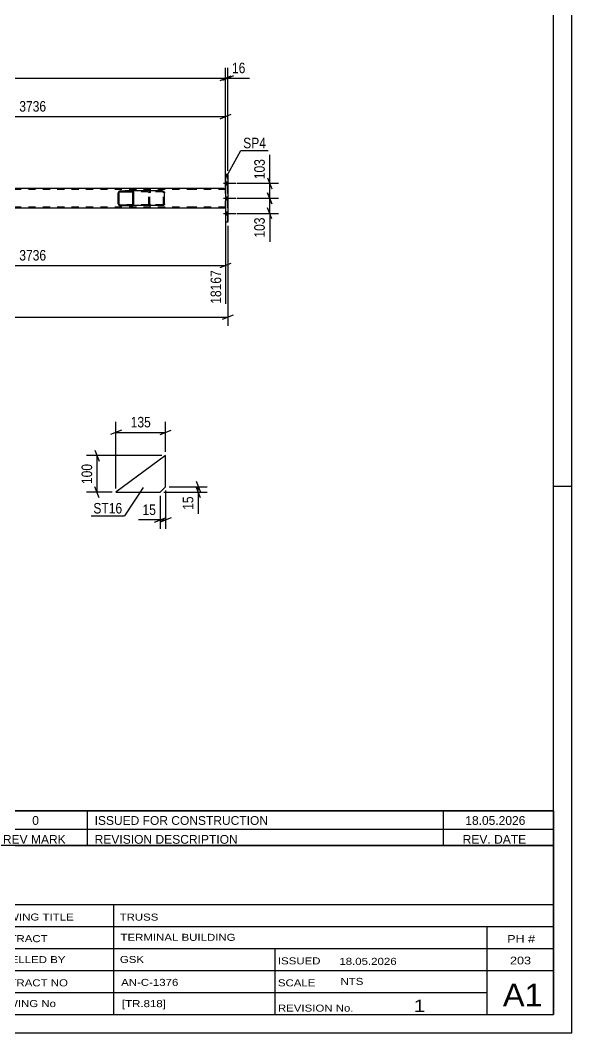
# Model space of a CAD drawing. Header units: millimetres. Extents: x 0 to 841, y 0 to 594.
# Drawn here: x 690.7 to 841, y 0 to 276.1 of the extents above; entities that cross this region are included whole.
import ezdxf

# ---------------------------------------------------------------- set-up
doc = ezdxf.new("R2010")
doc.units = ezdxf.units.MM
doc.linetypes.add('DXK_LINE_DOT2', pattern=[3.9198, 1.9599, -1.9599])
doc.styles.add('Arial Narrow', font='ARIALN.TTF', dxfattribs={"height": 0.2})

# ---------------------------------------------------------------- blocks, each defined once
blk = doc.blocks.new('Unknown-283133386-1135')
at = {"color": 5, "linetype": 'Continuous'}
for p, q in [((841, 0), (841, 594)), ((836, 5), (836, 589)), ((841, 149), (836, 149)), ((5, 5), (836, 5)), ((0, 0), (841, 0))]:
    blk.add_line(p, q, dxfattribs=at)
blk = doc.blocks.new('Part-283133386-2748 - 2736')
at = {"linetype": 'Continuous'}
h = blk.add_hatch(dxfattribs=at)
h.set_pattern_fill('', scale=0.7, style=0, pattern_type=0)
h.set_pattern_definition([(45, (721.661, 229.2702), (-1.57154, 1.57154), [])])
h.paths.add_polyline_path([(721.7, 229.09), (721.66, 229.27), (721.55, 229.43), (721.38, 229.53), (721.19, 229.57), (717.95, 229.57), (717.76, 229.53), (717.59, 229.43), (717.48, 229.27), (717.44, 229.09), (717.44, 226.05), (717.48, 225.86), (717.59, 225.71), (717.76, 225.6), (717.95, 225.57), (721.19, 225.57), (721.38, 225.6), (721.55, 225.71), (721.66, 225.86), (721.7, 226.05)])
h.paths.add_polyline_path([(721.42, 225.95), (721.37, 225.88), (721.29, 225.82), (721.19, 225.81), (717.95, 225.81), (717.86, 225.82), (717.77, 225.88), (717.72, 225.95), (717.7, 226.05), (717.7, 229.09), (717.72, 229.18), (717.77, 229.26), (717.86, 229.31), (717.95, 229.33), (721.19, 229.33), (721.29, 229.31), (721.37, 229.26), (721.42, 229.18), (721.44, 229.09), (721.44, 226.05)])
at = {"color": 2, "linetype": 'Continuous'}
for p, q in [((717.48, 229.27), (717.44, 229.09)), ((717.72, 229.18), (717.77, 229.26)), ((717.95, 229.57), (717.76, 229.53)), ((717.77, 229.26), (717.86, 229.31)), ((717.86, 229.31), (717.95, 229.33)), ((717.95, 229.57), (721.19, 229.57)), ((717.95, 229.33), (721.19, 229.33)), ((729.54, 229.57), (721.19, 229.57)), ((721.38, 229.53), (721.19, 229.57)), ((721.19, 229.33), (721.29, 229.31)), ((721.29, 229.31), (721.37, 229.26)), ((721.37, 229.26), (721.42, 229.18)), ((721.7, 229.09), (721.66, 229.27)), ((729.54, 229.57), (729.73, 229.53)), ((730.01, 229.27), (730.05, 229.09)), ((717.44, 226.05), (717.44, 229.09)), ((717.7, 229.09), (717.72, 229.18)), ((717.7, 226.05), (717.7, 229.09)), ((721.42, 229.18), (721.44, 229.09)), ((721.44, 226.05), (721.44, 229.09)), ((721.7, 226.05), (721.7, 229.09)), ((730.05, 226.05), (730.05, 229.09)), ((717.44, 226.05), (717.48, 225.86)), ((717.72, 225.95), (717.7, 226.05)), ((717.77, 225.88), (717.72, 225.95)), ((717.76, 225.6), (717.95, 225.57)), ((717.86, 225.82), (717.77, 225.88)), ((717.95, 225.81), (717.86, 225.82)), ((717.95, 225.81), (721.19, 225.81)), ((717.95, 225.57), (721.19, 225.57)), ((721.29, 225.82), (721.19, 225.81)), ((721.19, 225.57), (721.38, 225.6)), ((729.54, 225.57), (721.19, 225.57)), ((721.37, 225.88), (721.29, 225.82)), ((721.42, 225.95), (721.37, 225.88)), ((721.44, 226.05), (721.42, 225.95)), ((721.66, 225.86), (721.7, 226.05)), ((729.73, 225.6), (729.54, 225.57)), ((730.05, 226.05), (730.01, 225.86))]:
    blk.add_line(p, q, dxfattribs=at)
at = {"color": 7, "linetype": 'DXK_LINE_DOT2'}
for p, q in [((721.19, 229.57), (717.95, 229.57)), ((729.54, 229.33), (717.95, 229.33)), ((725.79, 229.09), (725.83, 229.27)), ((726.12, 229.26), (726.07, 229.18)), ((726.11, 229.53), (726.3, 229.57)), ((726.12, 229.26), (726.15, 229.27)), ((726.15, 229.27), (726.21, 229.31)), ((726.21, 229.31), (726.3, 229.33)), ((729.64, 229.31), (729.54, 229.33)), ((729.72, 229.26), (729.64, 229.31)), ((729.77, 229.18), (729.72, 229.26)), ((725.79, 226.05), (725.79, 229.09)), ((726.07, 229.18), (726.05, 229.09)), ((726.05, 226.05), (726.05, 229.09)), ((729.79, 229.09), (729.77, 229.18)), ((729.79, 226.05), (729.79, 229.09)), ((729.54, 225.81), (717.95, 225.81)), ((721.19, 225.57), (717.95, 225.57)), ((725.83, 225.86), (725.79, 226.05)), ((726.05, 226.05), (726.07, 225.95)), ((726.07, 225.95), (726.12, 225.88)), ((726.3, 225.57), (726.11, 225.6)), ((726.12, 225.88), (726.15, 225.86)), ((726.15, 225.86), (726.21, 225.82)), ((726.21, 225.82), (726.3, 225.81)), ((729.54, 225.81), (729.64, 225.82)), ((729.64, 225.82), (729.72, 225.88)), ((729.72, 225.88), (729.77, 225.95)), ((729.77, 225.95), (729.79, 226.05))]:
    blk.add_line(p, q, dxfattribs=at)
at = {"color": 2, "linetype": 'Continuous'}
for centre, start, end in [((717.93, 229.07), 110.7583, 155.68), ((721.21, 229.07), 24.32, 69.2417), ((729.56, 229.07), 24.32, 69.2417), ((717.93, 226.07), 204.32, 249.2417), ((721.21, 226.07), 290.7583, 335.68), ((729.56, 226.07), 290.7583, 335.68)]:
    blk.add_arc(centre, 0.496, start, end, dxfattribs=at)
at = {"color": 7, "linetype": 'DXK_LINE_DOT2'}
for centre, start, end in [((726.28, 229.07), 110.7583, 155.68), ((726.28, 226.07), 204.32, 249.2417)]:
    blk.add_arc(centre, 0.496, start, end, dxfattribs=at)
blk = doc.blocks.new('Part-283133386-2776 - 2736')
at = {"color": 2, "linetype": 'Continuous'}
for p, q in [((747.31, 234.07), (746.67, 234.07)), ((746.67, 234.07), (746.67, 221.07)), ((747.31, 234.07), (747.31, 221.07)), ((747.31, 221.07), (746.67, 221.07))]:
    blk.add_line(p, q, dxfattribs=at)
at = {"color": 7, "linetype": 'DXK_LINE_DOT2'}
for p, q in [((747.31, 221.07), (747.31, 234.07)), ((746.67, 230.07), (746.67, 221.07))]:
    blk.add_line(p, q, dxfattribs=at)
blk = doc.blocks.new('Bolt-283133386-2921 - 2736')
at = {"linetype": 'Continuous'}
for points in [[(747.31, 231.23), (747.31, 232.11), (746.67, 232.11), (746.67, 231.23)], [(747.31, 231.23), (747.31, 232.11), (746.67, 232.11), (746.67, 231.23)], [(747.31, 231.23), (747.31, 232.11), (746.67, 232.11), (746.67, 231.23)], [(747.31, 227.13), (747.31, 228.01), (746.67, 228.01), (746.67, 227.13)], [(747.31, 227.13), (747.31, 228.01), (746.67, 228.01), (746.67, 227.13)], [(747.31, 223.03), (747.31, 223.91), (746.67, 223.91), (746.67, 223.03)], [(747.31, 223.03), (747.31, 223.91), (746.67, 223.91), (746.67, 223.03)], [(747.31, 223.03), (747.31, 223.91), (746.67, 223.91), (746.67, 223.03)]]:
    blk.add_hatch(color=1, dxfattribs=at).paths.add_polyline_path(points)
at = {"color": 1, "linetype": 'Continuous'}
for p, q in [((746.67, 232.11), (747.31, 232.11)), ((746.67, 232.11), (747.31, 232.11)), ((746.67, 232.11), (747.31, 232.11)), ((746.15, 231.67), (749.47, 231.67)), ((746.15, 231.67), (749.47, 231.67)), ((746.15, 231.67), (749.47, 231.67)), ((746.67, 231.23), (747.31, 231.23)), ((746.67, 231.23), (747.31, 231.23)), ((746.67, 231.23), (747.31, 231.23)), ((746.15, 227.57), (749.47, 227.57)), ((746.15, 227.57), (749.47, 227.57)), ((746.67, 228.01), (747.31, 228.01)), ((746.67, 228.01), (747.31, 228.01)), ((746.67, 227.13), (747.31, 227.13)), ((746.67, 227.13), (747.31, 227.13)), ((746.67, 223.91), (747.31, 223.91)), ((746.67, 223.91), (747.31, 223.91)), ((746.67, 223.91), (747.31, 223.91)), ((746.15, 223.47), (749.47, 223.47)), ((746.15, 223.47), (749.47, 223.47)), ((746.15, 223.47), (749.47, 223.47)), ((746.67, 223.03), (747.31, 223.03)), ((746.67, 223.03), (747.31, 223.03)), ((746.67, 223.03), (747.31, 223.03))]:
    blk.add_line(p, q, dxfattribs=at)
blk = doc.blocks.new('Part-283133386-2929 - 2736')
at = {"color": 7, "linetype": 'DXK_LINE_DOT2'}
for p, q in [((738.05, 229.97), (79.13, 229.97)), ((746.67, 229.97), (738.15, 229.97)), ((746.67, 224.93), (746.67, 230.21)), ((738.05, 225.17), (79.13, 225.17)), ((746.67, 225.17), (738.15, 225.17))]:
    blk.add_line(p, q, dxfattribs=at)
at = {"color": 2, "linetype": 'Continuous'}
for p, q in [((738.05, 230.21), (646.8, 230.21)), ((746.67, 230.21), (738.15, 230.21)), ((738.05, 224.93), (221.12, 224.93)), ((746.67, 224.93), (738.15, 224.93))]:
    blk.add_line(p, q, dxfattribs=at)
blk = doc.blocks.new('Part-283133386-2033 - 2017')
at = {"color": 2, "linetype": 'Continuous'}
for p, q in [((730.32, 157.39), (716.82, 147.39)), ((730.32, 148.89), (730.32, 157.39)), ((716.82, 147.39), (728.82, 147.39)), ((728.82, 147.39), (730.32, 148.89))]:
    blk.add_line(p, q, dxfattribs=at)
at = {"color": 7, "linetype": 'DXK_LINE_DOT2'}
for p, q in [((730.32, 148.89), (730.32, 157.39)), ((728.82, 147.39), (728.82, 147.39))]:
    blk.add_line(p, q, dxfattribs=at)
blk = doc.blocks.new('StraightDimension-283133386-3141 - 2736')
at = {"color": 7, "linetype": 'Continuous'}
for p, q in [((746.67, 235.07), (746.67, 263.2)), ((747.31, 235.07), (747.31, 263.2)), ((745.17, 259.75), (748.17, 260.95)), ((748.81, 260.95), (745.81, 259.75)), ((746.67, 260.35), (747.31, 260.35))]:
    blk.add_line(p, q, dxfattribs=at)
at = {"color": 0}
blk.add_wipeout([(752.69, 261.1), (752.69, 265.3), (747.83, 265.3), (747.83, 261.1)], dxfattribs=at)
at = {"color": 7, "linetype": 'Continuous'}
blk.add_line((747.31, 260.35), (753.22, 260.35), dxfattribs=at)
blk.add_line((747.31, 260.35), (753.22, 260.35), dxfattribs=at)
at = {"color": 3, "style": 'Arial Narrow'}
blk.add_text('16', height=2.863, dxfattribs=at).set_placement((748.43, 261.7))
blk = doc.blocks.new('StraightDimension-283133386-3043 - 2736')
at = {"color": 7, "linetype": 'Continuous'}
for p, q in [((749.71, 227.57), (761.11, 227.57)), ((758.11, 229.07), (759.31, 226.07)), ((758.71, 223.47), (758.71, 227.57)), ((759.31, 221.97), (758.11, 224.97)), ((749.71, 223.47), (761.11, 223.47))]:
    blk.add_line(p, q, dxfattribs=at)
at = {"color": 0}
blk.add_wipeout([(757.96, 222.94), (753.76, 222.94), (753.76, 216.26), (757.96, 216.26)], dxfattribs=at)
at = {"color": 7, "linetype": 'Continuous'}
blk.add_line((758.71, 223.47), (758.71, 215.73), dxfattribs=at)
blk.add_line((758.71, 223.47), (758.71, 215.73), dxfattribs=at)
at = {"color": 3, "style": 'Arial Narrow'}
blk.add_text('103', height=2.863, rotation=90.0002, dxfattribs=at).set_placement((757.36, 216.86))
blk = doc.blocks.new('StraightDimension-283133386-3047 - 2736')
at = {"color": 7, "linetype": 'Continuous'}
for p, q in [((758.11, 233.17), (759.31, 230.17)), ((749.71, 231.67), (761.11, 231.67)), ((758.71, 227.57), (758.71, 231.67)), ((749.71, 227.57), (761.11, 227.57)), ((759.31, 226.07), (758.11, 229.07))]:
    blk.add_line(p, q, dxfattribs=at)
at = {"color": 0}
blk.add_wipeout([(757.96, 238.88), (753.76, 238.88), (753.76, 232.19), (757.96, 232.19)], dxfattribs=at)
at = {"color": 7, "linetype": 'Continuous'}
blk.add_line((758.71, 231.67), (758.71, 239.4), dxfattribs=at)
blk.add_line((758.71, 231.67), (758.71, 239.4), dxfattribs=at)
at = {"color": 3, "style": 'Arial Narrow'}
blk.add_text('103', height=2.863, rotation=90.0002, dxfattribs=at).set_placement((757.36, 232.79))
blk = doc.blocks.new('StraightDimension-283133386-3133 - 2736')
at = {"color": 7, "linetype": 'Continuous'}
for p, q in [((746.67, 235.07), (746.67, 263.2)), ((70.51, 260.35), (746.67, 260.35)), ((745.17, 259.75), (748.17, 260.95))]:
    blk.add_line(p, q, dxfattribs=at)
blk = doc.blocks.new('StraightDimension-283133386-3148 - 2736')
at = {"color": 7, "linetype": 'Continuous'}
for p, q in [((747.31, 220.07), (747.31, 192.8)), ((69.87, 195.2), (747.31, 195.2)), ((745.81, 194.6), (748.81, 195.8))]:
    blk.add_line(p, q, dxfattribs=at)
blk = doc.blocks.new('StraightDimension-283133386-13108 - 2736')
at = {"color": 7, "linetype": 'Continuous'}
for p, q in [((641.6, 239.61), (641.6, 252.73)), ((746.67, 230.73), (746.67, 252.73)), ((643.1, 250.48), (640.1, 249.28)), ((641.6, 249.88), (746.67, 249.88)), ((745.17, 249.28), (748.17, 250.48))]:
    blk.add_line(p, q, dxfattribs=at)
at = {"color": 0}
blk.add_wipeout([(698.39, 250.63), (698.39, 254.83), (689.88, 254.83), (689.88, 250.63)], dxfattribs=at)
at = {"color": 3, "style": 'Arial Narrow'}
blk.add_text('3736', height=2.863, dxfattribs=at).set_placement((690.48, 251.23))
blk = doc.blocks.new('StraightDimension-283133386-23475 - 2736')
at = {"color": 7, "linetype": 'Continuous'}
for p, q in [((746.67, 223.93), (746.67, 198.82)), ((641.6, 215.53), (641.6, 198.82)), ((643.1, 209.86), (640.1, 208.66)), ((641.6, 209.26), (746.67, 209.26)), ((745.17, 208.66), (748.17, 209.86))]:
    blk.add_line(p, q, dxfattribs=at)
at = {"color": 0}
blk.add_wipeout([(698.39, 210.01), (698.39, 214.21), (689.88, 214.21), (689.88, 210.01)], dxfattribs=at)
at = {"color": 0, "linetype": 'Continuous'}
blk.add_wipeout([(746.07, 208.56), (741.87, 208.56), (741.87, 198.22), (746.07, 198.22)], dxfattribs=at)
at = {"color": 3, "style": 'Arial Narrow'}
blk.add_text('3736', height=2.863, dxfattribs=at).set_placement((690.48, 210.61))
at = {"color": 3, "linetype": 'Continuous', "style": 'Arial Narrow'}
blk.add_text('18167', height=2.863, rotation=90.0002, dxfattribs=at).set_placement((745.47, 198.82))
blk = doc.blocks.new('StraightDimension-283133386-2048 - 2017')
at = {"color": 7, "linetype": 'Continuous'}
for p, q in [((711.06, 158.89), (712.26, 155.89)), ((729.32, 157.39), (708.81, 157.39)), ((711.66, 147.39), (711.66, 157.39)), ((715.82, 147.39), (708.81, 147.39)), ((712.26, 145.89), (711.06, 148.89))]:
    blk.add_line(p, q, dxfattribs=at)
at = {"color": 0}
blk.add_wipeout([(710.91, 155.73), (706.71, 155.73), (706.71, 149.05), (710.91, 149.05)], dxfattribs=at)
at = {"color": 3, "style": 'Arial Narrow'}
blk.add_text('100', height=2.863, rotation=90.0002, dxfattribs=at).set_placement((710.31, 149.65))
blk = doc.blocks.new('StraightDimension-283133386-2035 - 2017')
at = {"color": 7, "linetype": 'Continuous'}
for p, q in [((738.65, 150.39), (739.85, 147.39)), ((729.82, 147.39), (741.65, 147.39)), ((731.32, 148.89), (741.65, 148.89)), ((739.85, 145.89), (738.65, 148.89)), ((739.25, 147.39), (739.25, 148.89))]:
    blk.add_line(p, q, dxfattribs=at)
at = {"color": 0}
blk.add_wipeout([(738.5, 146.87), (734.3, 146.87), (734.3, 142.01), (738.5, 142.01)], dxfattribs=at)
at = {"color": 7, "linetype": 'Continuous'}
blk.add_line((739.25, 147.39), (739.25, 141.48), dxfattribs=at)
blk.add_line((739.25, 147.39), (739.25, 141.48), dxfattribs=at)
at = {"color": 3, "style": 'Arial Narrow'}
blk.add_text('15', height=2.863, rotation=90.0002, dxfattribs=at).set_placement((737.9, 142.61))
blk = doc.blocks.new('StraightDimension-283133386-2057 - 2017')
at = {"color": 7, "linetype": 'Continuous'}
for p, q in [((728.82, 146.39), (728.82, 137.46)), ((730.32, 147.89), (730.32, 137.46)), ((727.32, 139.26), (730.32, 140.46)), ((731.82, 140.46), (728.82, 139.26)), ((728.82, 139.86), (730.32, 139.86))]:
    blk.add_line(p, q, dxfattribs=at)
at = {"color": 0}
blk.add_wipeout([(728.3, 140.61), (728.3, 144.81), (723.44, 144.81), (723.44, 140.61)], dxfattribs=at)
at = {"color": 7, "linetype": 'Continuous'}
blk.add_line((728.82, 139.86), (722.92, 139.86), dxfattribs=at)
blk.add_line((728.82, 139.86), (722.92, 139.86), dxfattribs=at)
at = {"color": 3, "style": 'Arial Narrow'}
blk.add_text('15', height=2.863, dxfattribs=at).set_placement((724.04, 141.21))
blk = doc.blocks.new('StraightDimension-283133386-2071 - 2017')
at = {"color": 7, "linetype": 'Continuous'}
for p, q in [((716.82, 148.39), (716.82, 166.6)), ((730.32, 158.39), (730.32, 166.6)), ((718.32, 164.35), (715.32, 163.15)), ((716.82, 163.75), (730.32, 163.75)), ((728.82, 163.15), (731.82, 164.35))]:
    blk.add_line(p, q, dxfattribs=at)
at = {"color": 0}
blk.add_wipeout([(726.91, 164.5), (726.91, 168.7), (720.23, 168.7), (720.23, 164.5)], dxfattribs=at)
at = {"color": 3, "style": 'Arial Narrow'}
blk.add_text('135', height=2.863, dxfattribs=at).set_placement((720.83, 165.1))
blk = doc.blocks.new('Unknown-283133386-26861')
at = {"color": 7, "linetype": 'Continuous'}
for p, q in [((676, 51.05), (676, 5)), ((676, 51.05), (836, 51.05)), ((836, 51), (836, 5)), ((676, 35), (836, 35)), ((716.14, 35), (716.14, 5)), ((676, 29), (836, 29)), ((818, 5.05), (818, 29.05)), ((676, 23), (836, 23)), ((760.14, 23), (760.14, 5)), ((676, 17), (836, 17)), ((676, 11), (818, 11)), ((676, 5), (836, 5))]:
    blk.add_line(p, q, dxfattribs=at)
at = {"color": 7, "style": 'Arial Narrow'}
for s, height, width, p in [('DRAWING TITLE', 1.9089, 1.425378, (680.88, 30.61)), ('TRUSS', 1.909, 1.425378, (717.81, 30.59)), ('CONTRACT', 1.909, 1.425378, (680.88, 24.71)), ('TERMINAL BUILDING', 1.9089, 1.425378, (718.06, 25.07)), ('MODELLED BY', 1.9089, 1.425378, (680.88, 18.98)), ('GSK', 1.909, 1.425378, (717.88, 19.04)), ('ISSUED', 1.909, 1.425378, (760.94, 18.64)), ('18.05.2026', 1.909, 1.425378, (777.69, 18.52)), ('CONTRACT NO', 1.9089, 1.425378, (680.88, 12.66)), ('AN-C-1376', 1.909, 1.425378, (718.23, 12.78)), ('SCALE', 1.909, 1.425378, (760.94, 12.65)), ('A1', 6.204, 1.25, (822.24, 7.2)), ('DRAWING No', 1.909, 1.425378, (680.56, 7)), ('[TR.818]', 1.909, 1.425378, (718.46, 6.99)), ('1', 3.34, 1.5, (797.91, 5.68)), ('REVISION No.', 1.9089, 1.425378, (760.94, 5.77))]:
    blk.add_text(s, height=height, dxfattribs=dict(at, width=width)).set_placement(p)
at = {"color": 7, "linetype": 'Continuous', "style": 'Arial Narrow'}
for s, height, width, p in [('PH #', 2.1, 1.42538, (823.4, 24.55)), ('203', 2.1, 1.42538, (824.19, 18.65)), ('NTS', 1.909, 1.425378, (778, 13.05))]:
    blk.add_text(s, height=height, dxfattribs=dict(at, width=width)).set_placement(p)
blk = doc.blocks.new('Unknown-283133386-26864')
at = {"color": 7, "linetype": 'Continuous'}
for p, q in [((676, 60.55), (836, 60.55)), ((836, 60.55), (676, 60.55)), ((676, 60.55), (676, 55.55)), ((685, 60.55), (685, 55.55)), ((709, 60.55), (709, 55.55)), ((806, 60.55), (806, 55.55)), ((836, 60.55), (836, 55.55)), ((676, 55.55), (836, 55.55)), ((676, 55.55), (676, 51.05)), ((676, 55.55), (836, 55.55)), ((685, 55.55), (685, 51.05)), ((709, 55.55), (709, 51.05)), ((806, 55.55), (806, 51.05)), ((836, 55.55), (836, 51.05)), ((836, 51.05), (676, 51.05))]:
    blk.add_line(p, q, dxfattribs=at)
at = {"color": 7, "linetype": 'Continuous', "style": 'Arial Narrow'}
for s, height, width, p in [('1', 2.39, 1.196471, (679.16, 56.7)), ('0', 2.39, 1.196471, (694, 56.7)), ('ISSUED FOR CONSTRUCTION', 2.3861, 1.196471, (711, 56.7)), ('18.05.2026', 2.386, 1.196471, (812, 56.7)), ('No', 2.386, 1.2, (677.54, 51.55)), ('REV MARK', 2.386, 1.2, (686, 51.55)), ('REVISION DESCRIPTION', 2.3861, 1.2, (711, 51.55)), ('REV. DATE', 2.386, 1.2, (811.28, 51.55))]:
    blk.add_text(s, height=height, dxfattribs=dict(at, width=width)).set_placement(p)
blk = doc.blocks.new('Mark-283133386-2772 - 2736')
at = {"color": 0}
blk.add_wipeout([(757.69, 241.23), (757.69, 244.23), (751.48, 244.23), (751.48, 241.23)], dxfattribs=at)
blk.add_wipeout([(757.69, 241.23), (757.69, 244.23), (751.48, 244.23), (751.48, 241.23)], dxfattribs=at)
at = {"color": 30, "linetype": 'Continuous'}
for p, q in [((746.86, 233.32), (750.88, 240.63)), ((750.88, 240.63), (758.29, 240.63))]:
    blk.add_line(p, q, dxfattribs=at)
at = {"color": 3, "style": 'Arial Narrow'}
blk.add_text('SP4', height=2.863, dxfattribs=at).set_placement((751.48, 241.23))
blk = doc.blocks.new('Mark-283133386-2029 - 2017')
at = {"color": 0}
blk.add_wipeout([(718.52, 141.62), (718.52, 144.62), (710.66, 144.62), (710.66, 141.62)], dxfattribs=at)
blk.add_wipeout([(718.52, 141.62), (718.52, 144.62), (710.66, 144.62), (710.66, 141.62)], dxfattribs=at)
at = {"color": 30, "linetype": 'Continuous'}
for p in [(724.26, 148.67), (710.06, 141.02)]:
    blk.add_line(p, (719.12, 141.02), dxfattribs=at)
at = {"color": 3, "style": 'Arial Narrow'}
blk.add_text('ST16', height=2.863, dxfattribs=at).set_placement((710.66, 141.62))

msp = doc.modelspace()

# ---------------------------------------------------------------- block references
for name in ['Unknown-283133386-1135', 'Bolt-283133386-2921 - 2736', 'Part-283133386-2776 - 2736', 'Part-283133386-2929 - 2736', 'Part-283133386-2748 - 2736', 'Part-283133386-2033 - 2017', 'Unknown-283133386-26864', 'Unknown-283133386-26861']:
    msp.add_blockref(name, (0, 0))

# ---------------------------------------------------------------- next in the draw order: block references
for name in ['StraightDimension-283133386-3141 - 2736', 'StraightDimension-283133386-3043 - 2736', 'StraightDimension-283133386-2048 - 2017']:
    msp.add_blockref(name, (0, 0))

# ---------------------------------------------------------------- next in the draw order: block references
for name in ['StraightDimension-283133386-3133 - 2736', 'StraightDimension-283133386-3047 - 2736', 'StraightDimension-283133386-3148 - 2736', 'StraightDimension-283133386-2035 - 2017']:
    msp.add_blockref(name, (0, 0))

# ---------------------------------------------------------------- next in the draw order: block references
for name in ['StraightDimension-283133386-13108 - 2736', 'StraightDimension-283133386-23475 - 2736', 'StraightDimension-283133386-2057 - 2017']:
    msp.add_blockref(name, (0, 0))

# ---------------------------------------------------------------- next in the draw order: block references
for name in ['Mark-283133386-2772 - 2736', 'StraightDimension-283133386-2071 - 2017']:
    msp.add_blockref(name, (0, 0))

# ---------------------------------------------------------------- next in the draw order: block references
msp.add_blockref('Mark-283133386-2029 - 2017', (0, 0))

doc.saveas('drawing.dxf')
